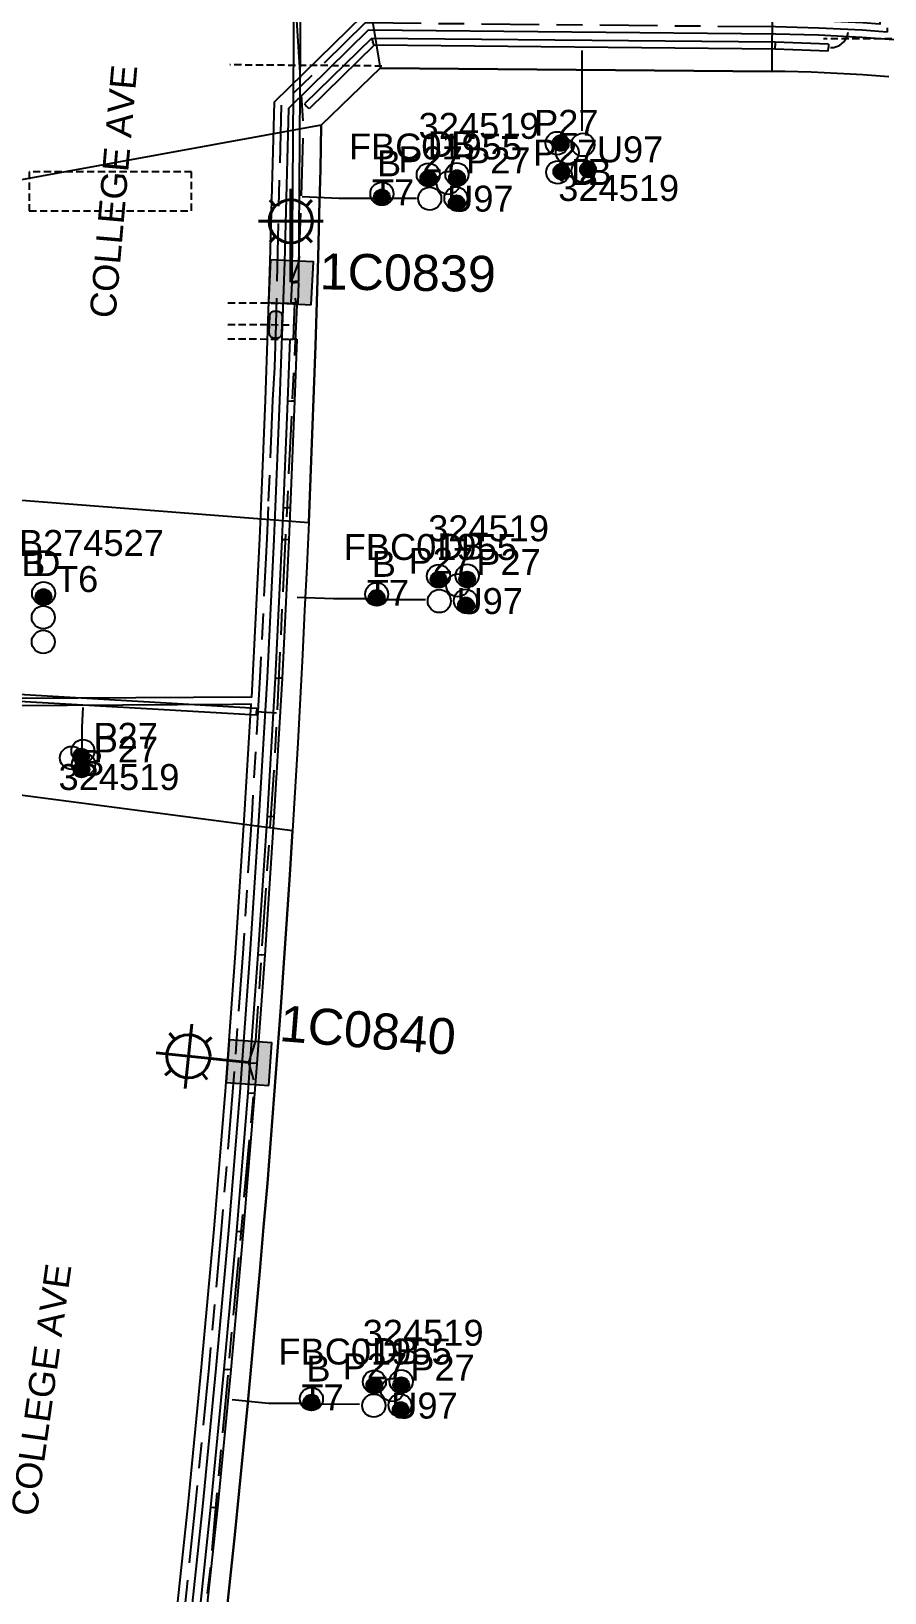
# Model space of a CAD drawing. Extents: x 301026 to 301961, y 6172667 to 6173436.
# Drawn here: x 301530 to 301589.2, y 6173047 to 6173155.4 of the extents above; entities that cross this region are included whole.
import ezdxf
from ezdxf.enums import TextEntityAlignment as Align

# ---------------------------------------------------------------- set-up
doc = ezdxf.new("R2010")
doc.units = 0
doc.linetypes.add('Cable Exist UG', pattern=[8.2, 4, -1.2, 1.8, -1.2])
doc.linetypes.add('DASHED', pattern=[0.75, 0.5, -0.25])
doc.layers.get('0').update_dxf_attribs({"color": 6})
for name, color, linetype in [('_User Notes', 7, 'Continuous'), ('Duct_SP_EXT', 7, 'Continuous'), ('Equip_HV_EXT', 7, 'Continuous'), ('Equip_SP_SL_EXT', 7, 'Continuous'), ('Mains_HV_EXT', 7, 'Continuous'), ('Mains_SL_EXT', 7, 'Continuous'), ('Notes', 7, 'Continuous'), ('SupportsUG_SP_LV_SL_EXT', 7, 'Continuous'), ('Trench_SP_EXT', 7, 'Continuous')]:
    doc.layers.add(name, color=color, linetype=linetype)
doc.layers.add('Cadastre Land Parcels_SP_EXT', color=9, linetype='Continuous', lineweight=5)
doc.layers.add('Cadastre Roads_SP_EXT', color=9, linetype='Continuous', lineweight=5)
doc.layers.add('UNKNOWN_FEATURES', color=1, linetype='DASHED', plot=False)
doc.styles.add('COLUMN_LABEL', font='arial.ttf')
doc.styles.add('iecARIAL', font='arial.ttf', dxfattribs={"height": 2})
doc.styles.add('POLE_LABEL', font='arial.ttf')
doc.styles.get("Standard").update_dxf_attribs({"font": 'arial.ttf'})
doc.linetypes.add('Cable E UG', pattern='A,6,-0.5,["E",Standard,S=1.7,R=0,X=0.5,Y=-1],-2.9', length=9.4)

# ---------------------------------------------------------------- blocks, each defined once
blk = doc.blocks.new('DUCT_EXT')
blk.add_circle((0, 0.8), 0.8)
at = {"flags": 1}
blk.add_attdef('Z', (0, 0), '', height=0.2, dxfattribs=at)
at = {"flags": 9}
for tag, p in [('DUCT_CODE', (0, 0)), ('XSECT_TYPE', (0, -0.2)), ('STATE', (0, -0.6)), ('FB_REFERENCE', (0, -0.4)), ('NOTES', (0, -0.8))]:
    blk.add_attdef(tag, text='', height=0.2, dxfattribs=at).set_placement(p, align=Align.MIDDLE_LEFT)
blk = doc.blocks.new('SL_LANTERN_EXT')
at = {"lineweight": 40}
for p, q in [((-1.46, 5.68), (-1.06, 5.28)), ((0, 1.97), (0, 6.47)), ((1.46, 5.68), (1.06, 5.28)), ((-2.25, 4.22), (2.25, 4.22)), ((-1.46, 2.76), (-1.06, 3.16)), ((0, 0), (0, 2.72)), ((1.46, 2.76), (1.06, 3.16))]:
    blk.add_line(p, q, dxfattribs=at)
blk.add_circle((0, 4.22), 1.5, dxfattribs=at)
at = {"style": 'iecARIAL', "flags": 9}
blk.add_attdef('ASSET_NUM', (1.5, 1.5), '', height=2.5, dxfattribs=at)
for tag, p, height, flags in [('CONSTRUCTED_VOLTAGE', (0.98, -0.65), 0.2, 9), ('CONTROL_TYPE', (0.98, -0.85), 0.2, 9), ('LANTERN_PURPOSE', (0.98, -1.05), 0.2, 9), ('LANTERN_TYPE', (0.98, -1.25), 0.2, 9), ('LNUMBER', (2.18, -3.25), 2.5, 8), ('OPERATING_VOLTAGE', (0.98, -1.65), 0.2, 9), ('ORIENTATION', (0.98, -1.85), 0.2, 9), ('OWNED_BY', (0.98, -2.05), 0.2, 9), ('STATE', (0.98, -2.25), 0.2, 9), ('NO_PHASES', (0.98, -1.45), 0.2, 9), ('USAGE', (0.98, -2.45), 0.2, 9), ('CEXIST', (0.98, -2.65), 0.2, 9), ('CNEW', (0.98, -2.85), 0.2, 9), ('CNUMBER', (0.98, -3.05), 0.2, 9), ('CREMOVE', (0.98, -3.25), 0.2, 9), ('CREPLACE', (0.98, -3.45), 0.2, 9), ('LKINGHEIGHT', (0.98, -3.65), 0.2, 9), ('LBRACKET', (0.98, -3.85), 0.2, 9), ('LBRACKETVOCAB', (0.98, -4.05), 0.2, 9), ('LCATEGORY', (0.98, -4.25), 0.2, 9), ('LCHARGE1', (0.98, -4.45), 0.2, 9), ('LCHARGE1PERCENT', (0.98, -4.65), 0.2, 9), ('LCHARGE2', (0.98, -4.85), 0.2, 9), ('LCHARGE2PERCENT', (0.98, -5.05), 0.2, 9), ('LCHARGE3', (0.98, -5.25), 0.2, 9), ('LCHARGE3PERCENT', (0.98, -5.45), 0.2, 9), ('LEXIST', (0.98, -5.65), 0.2, 9), ('LLAMP', (0.98, -5.85), 0.2, 9), ('LLAMPVOCAB', (0.98, -6.05), 0.2, 9), ('LMAST', (0.98, -6.25), 0.2, 9), ('LMASTVOCAB', (0.98, -6.45), 0.2, 9), ('LNEW', (0.98, -6.65), 0.2, 9), ('LANTNUMBER', (0.98, -6.85), 0.2, 9), ('LOUTREACH', (0.98, -7.25), 0.2, 9), ('LOUTREACHVOCAB', (0.98, -7.45), 0.2, 9), ('LRATECODE', (0.98, -7.65), 0.2, 9), ('LREMOVE', (0.98, -7.85), 0.2, 9), ('LREPLACE', (0.98, -8.05), 0.2, 9), ('LTYPE', (0.98, -8.25), 0.2, 9), ('LTYPEVOCAB', (0.98, -8.45), 0.2, 9), ('LEGEND', (0.98, -8.65), 0.2, 9), ('LOCATION', (0.98, -8.85), 0.2, 9), ('STREETNAME', (0.98, -9.25), 0.2, 9), ('SUBURB', (0.98, -9.45), 0.2, 1), ('NOTES', (0.98, -9.05), 0.2, 9)]:
    blk.add_attdef(tag, p, '', height=height, dxfattribs=dict(flags=flags))
blk = doc.blocks.new('HV_STJ_EXT')
h = blk.add_hatch(color=256)
edge = h.paths.add_edge_path()
edge.add_ellipse((-0.59, 0.13), major_axis=(0.226, 0.226), ratio=1, start_angle=45, end_angle=135)
edge.add_line((-0.91, 0.13), (-0.91, -0.13))
edge.add_ellipse((-0.59, -0.13), major_axis=(0.226, 0.226), ratio=1, start_angle=135, end_angle=225)
edge.add_line((-0.59, -0.45), (0.59, -0.45))
edge.add_ellipse((0.59, -0.13), major_axis=(-0.226, 0.226), ratio=1, start_angle=135, end_angle=225)
edge.add_line((0.91, -0.13), (0.91, 0.13))
edge.add_ellipse((0.59, 0.13), major_axis=(-0.226, 0.226), ratio=1, start_angle=225, end_angle=315)
edge.add_line((0.59, 0.45), (-0.59, 0.45))
blk.add_lwpolyline([(-0.91, 0.13), (-0.91, -0.13, 0.414214), (-0.59, -0.45), (0.59, -0.45, 0.414214), (0.91, -0.13), (0.91, 0.13, 0.414214), (0.59, 0.45), (-0.59, 0.45, 0.414214)], format="xyb", close=True)
for tag, flags, p in [('ORIENTATION', 9, (1.5, 0)), ('Z', 1, (1.5, -0.8)), ('USAGE', 9, (1.5, -0.2)), ('LEGEND', 9, (1.5, -0.4)), ('NOTES', 9, (1.5, -0.6))]:
    blk.add_attdef(tag, text='', height=0.2, dxfattribs=dict(flags=flags)).set_placement(p, align=Align.MIDDLE_LEFT)
blk = doc.blocks.new('CABLE_LARGE_EXT')
h = blk.add_hatch(color=256)
edge = h.paths.add_edge_path()
edge.add_arc((0, 0.55), 0.55, 0, 360)
blk.add_circle((0, 0.55), 0.55)
at = {"flags": 1}
blk.add_attdef('Z', (0, 0), '', height=0.2, dxfattribs=at)
at = {"flags": 9}
for tag, p in [('COND_CODE', (0, 0)), ('STATE', (0, -0.4)), ('XSECT_SIZE', (0, -0.6)), ('FB_REFERENCE', (0, -0.2)), ('NOTES', (0, -0.8))]:
    blk.add_attdef(tag, text='', height=0.2, dxfattribs=at).set_placement(p, align=Align.MIDDLE_LEFT)
blk = doc.blocks.new('COLUMN_EXT')
blk.add_hatch(color=256).paths.add_polyline_path([(-1.49, 1.48), (-1.49, -1.49), (1.48, -1.49), (1.48, 1.48)])
blk.add_lwpolyline([(-1.49, -1.49), (1.48, -1.49), (1.48, 1.48), (-1.49, 1.48)], close=True)
for tag, height, style, flags, p in [('ASSET_NUM', 2.5, 'COLUMN_LABEL', 8, (2, 2)), ('STRUCTURE_PLANT_NUMBER', 0.2, 'POLE_LABEL', 9, (1.81, 0.03)), ('STREET_CODE', 0.2, 'COLUMN_LABEL', 9, (1.81, -0.2))]:
    blk.add_attdef(tag, text='', height=height, dxfattribs=dict(style=style, flags=flags)).set_placement(p, align=Align.MIDDLE_LEFT)
at = {"flags": 9}
for tag, p in [('COLUMN_TYPE', (1.81, -0.4)), ('OWNED_BY', (1.81, -0.6)), ('STATE', (1.81, -0.8)), ('USAGE', (1.81, -1)), ('STREETNAME', (1.81, -1.6)), ('SUBURB', (1.81, -1.8)), ('LEGEND', (1.81, -1.2)), ('LOCATION', (1.81, -1.4)), ('NOTES', (1.81, -2))]:
    blk.add_attdef(tag, text='', height=0.2, dxfattribs=at).set_placement(p, align=Align.MIDDLE_LEFT)
at = {"flags": 1}
blk.add_attdef('Z', (1.81, -2.35), '', height=0.2, dxfattribs=at)

msp = doc.modelspace()

# ---------------------------------------------------------------- linework, layer by layer
at = {"layer": 'Cadastre Land Parcels_SP_EXT', "color": 250, "linetype": 'Continuous', "lineweight": -3}
msp.add_lwpolyline([(301589.51, 6173152.21), (301588.61, 6173152.28), (301587.71, 6173152.35), (301586.81, 6173152.4), (301585.91, 6173152.45), (301585.01, 6173152.49), (301584.11, 6173152.53), (301583.21, 6173152.56), (301582.31, 6173152.58), (301581.4, 6173152.59), (301554.19, 6173152.82), (301550.11, 6173148.85), (301550.05, 6173145.79), (301549.97, 6173142.72), (301549.89, 6173139.66), (301549.8, 6173136.6), (301549.71, 6173133.54), (301549.6, 6173130.48), (301549.49, 6173127.42), (301549.37, 6173124.36), (301549.24, 6173121.3), (301549.1, 6173118.24), (301548.96, 6173115.18), (301548.8, 6173112.12), (301548.64, 6173109.07), (301548.48, 6173106.01), (301548.3, 6173102.95), (301548.12, 6173099.89), (301547.93, 6173096.84), (301547.73, 6173093.78), (301547.52, 6173090.73), (301547.3, 6173087.67), (301547.08, 6173084.62), (301546.85, 6173081.56), (301546.61, 6173078.51), (301546.37, 6173075.46), (301546.11, 6173072.4), (301545.85, 6173069.35), (301545.58, 6173066.3), (301545.3, 6173063.25), (301545.02, 6173060.2), (301544.72, 6173057.16), (301544.42, 6173054.11), (301544.11, 6173051.06), (301543.8, 6173048.02), (301543.47, 6173044.97)], dxfattribs=at)
at = {"layer": 'Cadastre Roads_SP_EXT', "color": 250, "linetype": 'Continuous', "lineweight": -3}
for points in [[(301581.45, 6173162.62), (301581.49, 6173172.64), (301554.28, 6173172.9), (301550.28, 6173176.93), (301552.22, 6173164.93), (301554.19, 6173152.82), (301581.4, 6173152.59), (301581.45, 6173162.62)], [(301549.37, 6173124.36), (301549.49, 6173127.42), (301549.6, 6173130.48), (301549.71, 6173133.54), (301549.8, 6173136.6), (301549.89, 6173139.66), (301549.97, 6173142.72), (301550.05, 6173145.79), (301550.11, 6173148.85), (301523.07, 6173143.93), (301523.06, 6173140.99), (301522.93, 6173136.33), (301522.78, 6173131.69), (301522.59, 6173127.03), (301522.45, 6173123.52), (301522.45, 6173123.38), (301549.24, 6173121.3), (301549.37, 6173124.36)]]:
    msp.add_lwpolyline(points, close=True, dxfattribs=at)
msp.add_lwpolyline([(301543.47, 6173044.97), (301543.8, 6173048.02), (301544.11, 6173051.06), (301544.42, 6173054.11), (301544.72, 6173057.16), (301545.02, 6173060.2), (301545.3, 6173063.25), (301545.58, 6173066.3), (301545.85, 6173069.35), (301546.11, 6173072.4), (301546.37, 6173075.46), (301546.61, 6173078.51), (301546.85, 6173081.56), (301547.08, 6173084.62), (301547.3, 6173087.67), (301547.52, 6173090.73), (301547.73, 6173093.78), (301547.93, 6173096.84), (301548.12, 6173099.89), (301521.42, 6173103.4)], dxfattribs=at)
at = {"layer": 'Duct_SP_EXT'}
for p, q in [((301548.32, 6173175.18), (301548.06, 6173138.02)), ((301548.8, 6173175.18), (301548.54, 6173138.02)), ((301553.6, 6173154.88), (301548.94, 6173150.33)), ((301553.79, 6173154.4), (301549.28, 6173149.99)), ((301581.62, 6173154.61), (301553.6, 6173154.88)), ((301553.6, 6173154.88), (301553.69, 6173154.64)), ((301553.79, 6173154.4), (301553.69, 6173154.64)), ((301581.61, 6173154.13), (301553.79, 6173154.4)), ((301581.61, 6173154.13), (301581.62, 6173154.37)), ((301585.3, 6173154), (301581.61, 6173154.13)), ((301585.32, 6173154.48), (301581.62, 6173154.61)), ((301581.62, 6173154.61), (301581.62, 6173154.37)), ((301585.3, 6173154), (301585.31, 6173154.24)), ((301585.32, 6173154.48), (301585.31, 6173154.24)), ((301548.94, 6173150.33), (301549.11, 6173150.16)), ((301549.28, 6173149.99), (301549.11, 6173150.16)), ((301548.06, 6173137.95), (301548.01, 6173136.54)), ((301548.06, 6173138.02), (301548.3, 6173138.02)), ((301548.06, 6173137.95), (301548.3, 6173137.94)), ((301548.54, 6173138.02), (301548.3, 6173138.02)), ((301548.54, 6173137.94), (301548.3, 6173137.94)), ((301548.54, 6173137.94), (301548.49, 6173136.52)), ((301548.01, 6173136.54), (301548.25, 6173136.53)), ((301548.49, 6173136.52), (301548.25, 6173136.53)), ((301547.93, 6173134.02), (301547.78, 6173129.73)), ((301547.93, 6173134.02), (301548.17, 6173134.01)), ((301548.41, 6173134), (301548.17, 6173134.01)), ((301548.41, 6173134), (301548.26, 6173129.71)), ((301547.78, 6173129.73), (301547.48, 6173122.33)), ((301547.78, 6173129.73), (301548.02, 6173129.72)), ((301548.26, 6173129.71), (301547.96, 6173122.31)), ((301548.26, 6173129.71), (301548.02, 6173129.72)), ((301547.48, 6173122.33), (301547.38, 6173120.12)), ((301547.48, 6173122.33), (301547.72, 6173122.32)), ((301547.96, 6173122.31), (301547.72, 6173122.32)), ((301547.96, 6173122.31), (301547.86, 6173120.09)), ((301547.38, 6173120.12), (301546.91, 6173110.51)), ((301547.38, 6173120.12), (301547.62, 6173120.11)), ((301547.86, 6173120.09), (301547.39, 6173110.48)), ((301547.86, 6173120.09), (301547.62, 6173120.11)), ((301519.44, 6173109.95), (301545.63, 6173108.42)), ((301546.91, 6173110.51), (301546.35, 6173100.91)), ((301547.39, 6173110.48), (301546.83, 6173100.88)), ((301546.91, 6173110.51), (301547.15, 6173110.5)), ((301547.39, 6173110.48), (301547.15, 6173110.5)), ((301519.41, 6173109.47), (301545.61, 6173107.94)), ((301545.61, 6173107.94), (301545.62, 6173108.18)), ((301545.63, 6173108.42), (301545.62, 6173108.18)), ((301546.35, 6173100.91), (301545.72, 6173091.31)), ((301546.83, 6173100.88), (301546.2, 6173091.27)), ((301546.35, 6173100.91), (301546.59, 6173100.89)), ((301546.83, 6173100.88), (301546.59, 6173100.89)), ((301545.72, 6173091.31), (301545.16, 6173083.79)), ((301546.2, 6173091.27), (301545.64, 6173083.75)), ((301545.72, 6173091.31), (301545.96, 6173091.29)), ((301546.2, 6173091.27), (301545.96, 6173091.29)), ((301545.16, 6173083.79), (301545.01, 6173081.71)), ((301545.16, 6173083.79), (301545.4, 6173083.77)), ((301545.16, 6173083.79), (301545.4, 6173083.77)), ((301545.64, 6173083.75), (301545.4, 6173083.77)), ((301545.64, 6173083.75), (301545.4, 6173083.77)), ((301545.64, 6173083.75), (301545.49, 6173081.68)), ((301545.01, 6173081.71), (301544.23, 6173072.13)), ((301545.49, 6173081.68), (301544.7, 6173072.09)), ((301545.01, 6173081.71), (301545.25, 6173081.69)), ((301545.49, 6173081.68), (301545.25, 6173081.69)), ((301544.23, 6173072.13), (301543.36, 6173062.54)), ((301544.7, 6173072.09), (301543.84, 6173062.5)), ((301544.23, 6173072.13), (301544.47, 6173072.11)), ((301544.7, 6173072.09), (301544.47, 6173072.11)), ((301543.36, 6173062.54), (301542.43, 6173052.97)), ((301543.84, 6173062.5), (301542.9, 6173052.92)), ((301543.36, 6173062.54), (301543.6, 6173062.52)), ((301543.84, 6173062.5), (301543.6, 6173062.52)), ((301542.43, 6173052.97), (301541.61, 6173045.28)), ((301542.9, 6173052.92), (301542.09, 6173045.23)), ((301542.43, 6173052.97), (301542.66, 6173052.95)), ((301542.9, 6173052.92), (301542.66, 6173052.95))]:
    msp.add_line(p, q, dxfattribs=at)
at = {"layer": 'Mains_HV_EXT', "linetype": 'Cable Exist UG'}
for points in [[(301597.11, 6173184.15), (301596.24, 6173181.09), (301595.55, 6173178.96), (301594.57, 6173176.94), (301593.3, 6173175.12), (301592.02, 6173173.74), (301590.45, 6173172.44), (301589.8, 6173172), (301589.38, 6173155.32), (301589.38, 6173155.32), (301587.65, 6173155.45), (301584.64, 6173155.6), (301581.64, 6173155.67), (301553.17, 6173155.95), (301547.33, 6173150.24), (301546.95, 6173135.02)], [(301546.95, 6173135.02), (301546.87, 6173132.05), (301546.73, 6173129.77), (301546.42, 6173122.38), (301546.33, 6173120.17), (301545.85, 6173110.57), (301545.29, 6173100.97), (301544.66, 6173091.38), (301543.96, 6173081.8), (301543.17, 6173072.22), (301542.31, 6173062.64), (301541.37, 6173053.08), (301540.36, 6173043.52), (301539.26, 6173033.97), (301538.57, 6173027.66), (301660.62, 6172999.11), (301673.34, 6173052.29), (301674.27, 6173056.38), (301674.27, 6173056.38), (301677.57, 6173060.53), (301678.38, 6173065.6), (301679.35, 6173070.54), (301681.23, 6173070.49)]]:
    msp.add_lwpolyline(points, dxfattribs=at)
at = {"layer": 'Mains_HV_EXT', "linetype": 'Cable E UG'}
for points in [[(301589.31, 6173172.27), (301588.89, 6173155.86), (301587.69, 6173155.95), (301584.66, 6173156.1), (301581.65, 6173156.17), (301552.97, 6173156.45), (301546.84, 6173150.45), (301546.55, 6173139.39), (301546.23, 6173129.79), (301545.92, 6173122.4), (301545.83, 6173120.19), (301545.27, 6173109.17), (301517.12, 6173109.01), (301517.12, 6173109.01), (301498.73, 6173109.16), (301498.73, 6173108.16)], [(301589.86, 6173154.78), (301587.62, 6173154.95), (301584.62, 6173155.1), (301581.63, 6173155.17), (301553.37, 6173155.44), (301547.83, 6173150.02), (301547.55, 6173139.36), (301547.22, 6173129.75), (301546.92, 6173122.36), (301546.82, 6173120.14), (301546.35, 6173110.54), (301545.79, 6173100.94), (301545.16, 6173091.35), (301544.45, 6173081.76), (301543.67, 6173072.17), (301542.8, 6173062.6), (301541.87, 6173053.03), (301540.85, 6173043.47), (301539.76, 6173033.92), (301539.11, 6173028.05), (301542.16, 6173027.34), (301647.81, 6173002.62)], [(301681.23, 6173068.58), (301681.32, 6173067.21), (301677.96, 6173060.22), (301677.96, 6173060.22), (301674.73, 6173056.15), (301673.82, 6173052.18), (301660.99, 6172998.51), (301538.02, 6173027.28), (301538.77, 6173034.03), (301539.86, 6173043.58), (301540.87, 6173053.13), (301541.81, 6173062.69), (301542.67, 6173072.26), (301543.46, 6173081.83), (301544.16, 6173091.42), (301544.79, 6173101), (301545.24, 6173108.69), (301543.97, 6173108.66), (301543.97, 6173108.66), (301517.12, 6173108.51), (301499.5, 6173108.65), (301498.73, 6173108.16)]]:
    msp.add_lwpolyline(points, dxfattribs=at)
at = {"layer": 'Mains_SL_EXT', "linetype": 'Cable Exist UG', "flags": 128}
for points in [[(301548.3, 6173196.64), (301546.88, 6173194.69), (301547.04, 6173177.39), (301548.86, 6173148.75), (301548.56, 6173139.4), (301548, 6173137.97)], [(301545.09, 6173083.82), (301545.57, 6173085.32), (301546.91, 6173105.13), (301548.44, 6173136.37), (301548, 6173137.97)], [(301539.17, 6173025.68), (301540.04, 6173027.87), (301542.42, 6173048.69), (301545.49, 6173082.39), (301545.09, 6173083.82)]]:
    msp.add_lwpolyline(points, dxfattribs=at)
at = {"layer": 'Notes'}
for points in [[(301568.22, 6173148.47), (301568.22, 6173150.82), (301568.23, 6173154.05)], [(301553.71, 6173143.78), (301551.33, 6173143.78), (301548.79, 6173143.88)], [(301556.72, 6173143.77), (301554.88, 6173143.76)], [(301553.35, 6173115.99), (301550.97, 6173115.99), (301548.44, 6173116.09)], [(301557.34, 6173115.92), (301554.46, 6173115.92)], [(301533.51, 6173105.63), (301533.51, 6173107.09), (301533.59, 6173108.45)], [(301548.82, 6173060.17), (301546.44, 6173060.17), (301543.94, 6173060.43)], [(301552.77, 6173060.12), (301549.93, 6173060.1)]]:
    msp.add_lwpolyline(points, dxfattribs=at)
at = {"layer": 'Trench_SP_EXT', "linetype": 'Cable Exist UG'}
msp.add_lwpolyline([(301585.46, 6173154.24, 0.384781), (301586.67, 6173155.31)], format="xyb", dxfattribs=at)
for points in [[(301548.25, 6173136.53), (301548.17, 6173134.01)], [(301545.62, 6173108.18), (301547.01, 6173108.08)]]:
    msp.add_lwpolyline(points, dxfattribs=at)
at = {"layer": 'UNKNOWN_FEATURES'}
for points in [[(301611.3, 6173179.4), (301606.17, 6173162.94), (301605.59, 6173160.36), (301604.11, 6173159.08), (301602.72, 6173157.28), (301599.52, 6173155.66), (301597.64, 6173155.03), (301594.22, 6173154.85), (301584.96, 6173154.85)], [(301554.32, 6173152.96), (301543.76, 6173153.04)], [(301529.85, 6173145.62), (301529.85, 6173142.92), (301541.11, 6173142.92), (301541.11, 6173145.63), (301529.85, 6173145.63)], [(301543.64, 6173136.54), (301548.19, 6173136.51)], [(301543.63, 6173135.04), (301548.18, 6173135.01)], [(301543.62, 6173134.04), (301548.17, 6173134.01)]]:
    msp.add_lwpolyline(points, dxfattribs=at)

# ---------------------------------------------------------------- block references
at = {"layer": 'Equip_HV_EXT', "rotation": 88.49982925130728}
msp.add_blockref('HV_STJ_EXT', (301546.95, 6173135.02), dxfattribs=at)
at = {"layer": 'Equip_SP_SL_EXT'}
msp.add_blockref('SL_LANTERN_EXT', (301548, 6173137.97), dxfattribs=at)
at = {"layer": 'Equip_SP_SL_EXT', "rotation": 84.10183732248241}
msp.add_blockref('SL_LANTERN_EXT', (301545.09, 6173083.82), dxfattribs=at)
at = {"layer": 'Notes'}
for name, p, rotation in [('DUCT_EXT', (301567.28, 6173147.63), 91.6827258641331), ('CABLE_LARGE_EXT', (301567.28, 6173147.63), 90.73452102142853), ('DUCT_EXT', (301567.32, 6173145.64), 93.85029209842278), ('DUCT_EXT', (301558.12, 6173144.85), 269.9999999999998), ('CABLE_LARGE_EXT', (301567.32, 6173145.64), 90.73452102142853), ('DUCT_EXT', (301556.84, 6173143.76), 269.9999999999998), ('DUCT_EXT', (301558.66, 6173143.78), 269.9999999999998), ('CABLE_LARGE_EXT', (301558.96, 6173143.45), 269.9999999999998), ('DUCT_EXT', (301558.78, 6173116.93), 269.9999999999998), ('DUCT_EXT', (301557.5, 6173115.84), 269.9999999999998), ('DUCT_EXT', (301559.32, 6173115.86), 269.9999999999998), ('CABLE_LARGE_EXT', (301559.61, 6173115.54), 269.9999999999998), ('CABLE_LARGE_EXT', (301534, 6173105.05), 89.55638978863159), ('CABLE_LARGE_EXT', (301534.02, 6173104.15), 90.00000003335067), ('DUCT_EXT', (301554.24, 6173061.11), 269.9999999999998), ('DUCT_EXT', (301552.96, 6173060.02), 269.9999999999998), ('DUCT_EXT', (301554.78, 6173060.04), 269.9999999999998), ('CABLE_LARGE_EXT', (301555.08, 6173059.71), 269.9999999999998)]:
    msp.add_blockref(name, p, dxfattribs=dict(at, rotation=rotation))
for name, p in [('DUCT_EXT', (301567.19, 6173146.16)), ('DUCT_EXT', (301568.27, 6173146.7)), ('DUCT_EXT', (301568.28, 6173144.88)), ('DUCT_EXT', (301557.54, 6173144.62)), ('CABLE_LARGE_EXT', (301557.54, 6173144.62)), ('DUCT_EXT', (301559.53, 6173144.64)), ('CABLE_LARGE_EXT', (301559.53, 6173144.64)), ('CABLE_LARGE_EXT', (301568.63, 6173145.23)), ('DUCT_EXT', (301554.32, 6173143.3)), ('CABLE_LARGE_EXT', (301554.32, 6173143.3)), ('DUCT_EXT', (301558.25, 6173116.77)), ('DUCT_EXT', (301560.24, 6173116.79)), ('DUCT_EXT', (301530.84, 6173115.57)), ('CABLE_LARGE_EXT', (301558.25, 6173116.77)), ('CABLE_LARGE_EXT', (301560.24, 6173116.79)), ('CABLE_LARGE_EXT', (301530.84, 6173115.57)), ('DUCT_EXT', (301553.96, 6173115.51)), ('CABLE_LARGE_EXT', (301553.96, 6173115.51)), ('DUCT_EXT', (301530.82, 6173113.91)), ('DUCT_EXT', (301530.82, 6173112.21)), ('DUCT_EXT', (301532.78, 6173104.16)), ('DUCT_EXT', (301533.57, 6173104.63)), ('DUCT_EXT', (301533.61, 6173103.71)), ('DUCT_EXT', (301553.8, 6173060.87)), ('CABLE_LARGE_EXT', (301553.8, 6173060.87)), ('DUCT_EXT', (301555.66, 6173060.89)), ('CABLE_LARGE_EXT', (301555.66, 6173060.89)), ('DUCT_EXT', (301549.43, 6173059.68)), ('CABLE_LARGE_EXT', (301549.43, 6173059.68))]:
    msp.add_blockref(name, p, dxfattribs=at)
at = {"layer": 'SupportsUG_SP_LV_SL_EXT'}
ref = msp.add_blockref('COLUMN_EXT', (301548, 6173137.97), dxfattribs=dict(at, rotation=86.97199209336071))
ref.add_attrib('ASSET_NUM', '1C0839', dxfattribs={"layer": '0', "height": 2.5, "rotation": 359.1141, "style": 'COLUMN_LABEL'}).set_placement((301550, 6173138.72), align=Align.MIDDLE_LEFT)
ref = msp.add_blockref('COLUMN_EXT', (301545.09, 6173083.82), dxfattribs=dict(at, rotation=86.04561937888435))
ref.add_attrib('ASSET_NUM', '1C0840', dxfattribs={"layer": '0', "height": 2.5, "rotation": 355.4181, "style": 'COLUMN_LABEL'}).set_placement((301547.09, 6173084.57), align=Align.BOTTOM_LEFT)

# ---------------------------------------------------------------- texts
at = {"layer": '_User Notes'}
msp.add_text('COLLEGE AVE', height=1.8, rotation=82.0565, dxfattribs=at).set_placement((301530.35, 6173052.27))
at = {"layer": 'Cadastre Roads_SP_EXT'}
msp.add_text('COLLEGE AVE', height=1.8, rotation=85.0063, dxfattribs=at).set_placement((301535.82, 6173135.41))
at = {"layer": 'Notes'}
for s, p in [('324519', (301556.87, 6173147.91)), ('P27', (301564.88, 6173148.12)), ('FBC01955', (301552.03, 6173146.48)), ('D', (301557.5, 6173146.64)), ('B', (301559.13, 6173146.63)), ('P27', (301564.8, 6173146.06)), ('U97', (301569.24, 6173146.28)), ('B', (301553.98, 6173145.31)), ('P27', (301555.46, 6173145.59)), ('P27', (301560.16, 6173145.51)), ('D', (301567.45, 6173144.7)), ('B', (301568.59, 6173144.71)), ('324519', (301566.56, 6173143.6)), ('T7', (301553.63, 6173143.3)), ('U97', (301558.85, 6173142.86)), ('324519', (301557.53, 6173119.99)), ('FB274527', (301527.59, 6173118.97)), ('FBC01955', (301551.67, 6173118.69)), ('D', (301558.16, 6173118.73)), ('B', (301559.78, 6173118.72)), ('B', (301529.29, 6173117.57)), ('D', (301530.19, 6173117.57)), ('B', (301553.62, 6173117.52)), ('P27', (301556.17, 6173117.73)), ('P27', (301560.87, 6173117.65)), ('T6', (301531.7, 6173116.47)), ('T7', (301553.27, 6173115.51)), ('U97', (301559.5, 6173114.94)), ('P27', (301534.3, 6173105.59)), ('P27', (301534.32, 6173104.64)), ('B', (301533.38, 6173103.71)), ('324519', (301531.88, 6173102.73)), ('324519', (301552.99, 6173064.17)), ('FBC01955', (301547.14, 6173062.87)), ('D', (301553.63, 6173062.91)), ('B', (301555.25, 6173062.89)), ('B', (301549.08, 6173061.69)), ('P27', (301551.59, 6173061.84)), ('P27', (301556.29, 6173061.76)), ('T7', (301548.74, 6173059.69)), ('U97', (301554.97, 6173059.12))]:
    msp.add_text(s, height=1.8, dxfattribs=at).set_placement(p)

doc.saveas('drawing.dxf')
